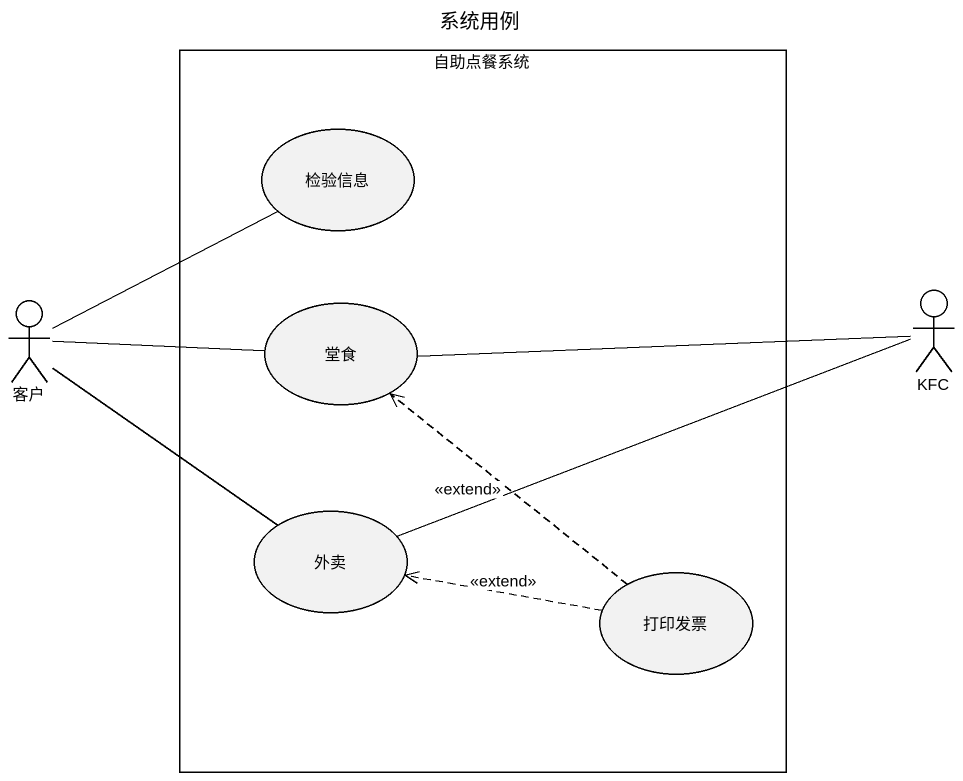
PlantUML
@startuml
title 系统用例
rectangle 自助点餐系统 {
  usecase 检验信息
  usecase 堂食
  usecase 外卖
  usecase 打印发票
}
actor 客户
actor KFC
客户 -up- 检验信息
客户 -right- 堂食
客户 -- 外卖
堂食 -right- KFC
外卖 -right- KFC
打印发票 .up.> 堂食 : <<extend>>
打印发票 .left.> 外卖 : <<extend>>
@enduml
